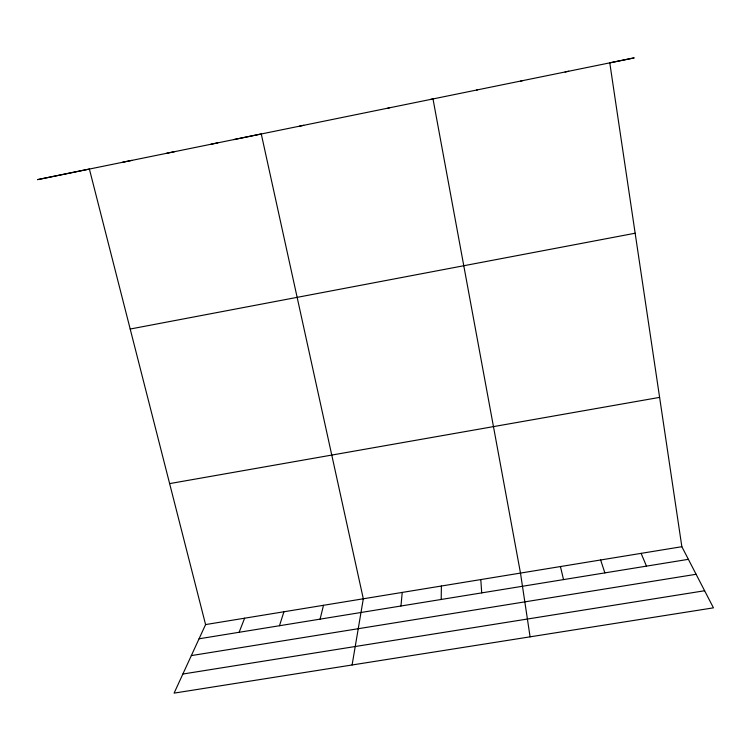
<?xml version="1.0" encoding="UTF-8"?>
<svg xmlns="http://www.w3.org/2000/svg" width="751" height="751" viewBox="0 0 751 751"><rect width="100%" height="100%" fill="white"/><g stroke="black" fill="none" stroke-linecap="round" stroke-linejoin="round"><path stroke-width="1.13" d="M441.194 599.467L441.391 586.015M400.959 606.001L402.226 592.417M352.097 664.982L363.315 598.782L261.273 133.969L233.777 139.592M320.095 619.134L323.493 605.297M279.475 625.733L283.934 611.765M239.128 632.276L244.629 618.186M205.586 624.579L174.091 693.126L713.45 607.841L681.852 546.7L609.774 62.84L634.21 57.874L37.55 179.639L89.388 169.041L205.586 624.579L681.852 546.7M430.67 99.414L432.998 98.916L520.49 573.088L530.084 636.829M387.807 108.144L389.609 107.778M122.479 162.3L131.894 160.367M166.525 153.307L174.701 151.636M210.918 144.248L217.828 142.831M299.367 126.196L303.742 125.295M520.743 81.014L522.959 80.564M565.099 71.955L568.685 71.232M476.716 89.998L477.57 89.829M130.195 329.032L635.158 233.223M169.632 483.606L659.603 397.382M199.062 638.791L688.376 559.326M191.336 655.595L696.111 574.28M182.859 674.032L704.616 590.746M641.11 553.365L646.47 566.132M600.64 559.983L604.865 572.891M560.434 566.554L563.532 579.603M480.809 579.575L481.701 592.886"/></g></svg>
